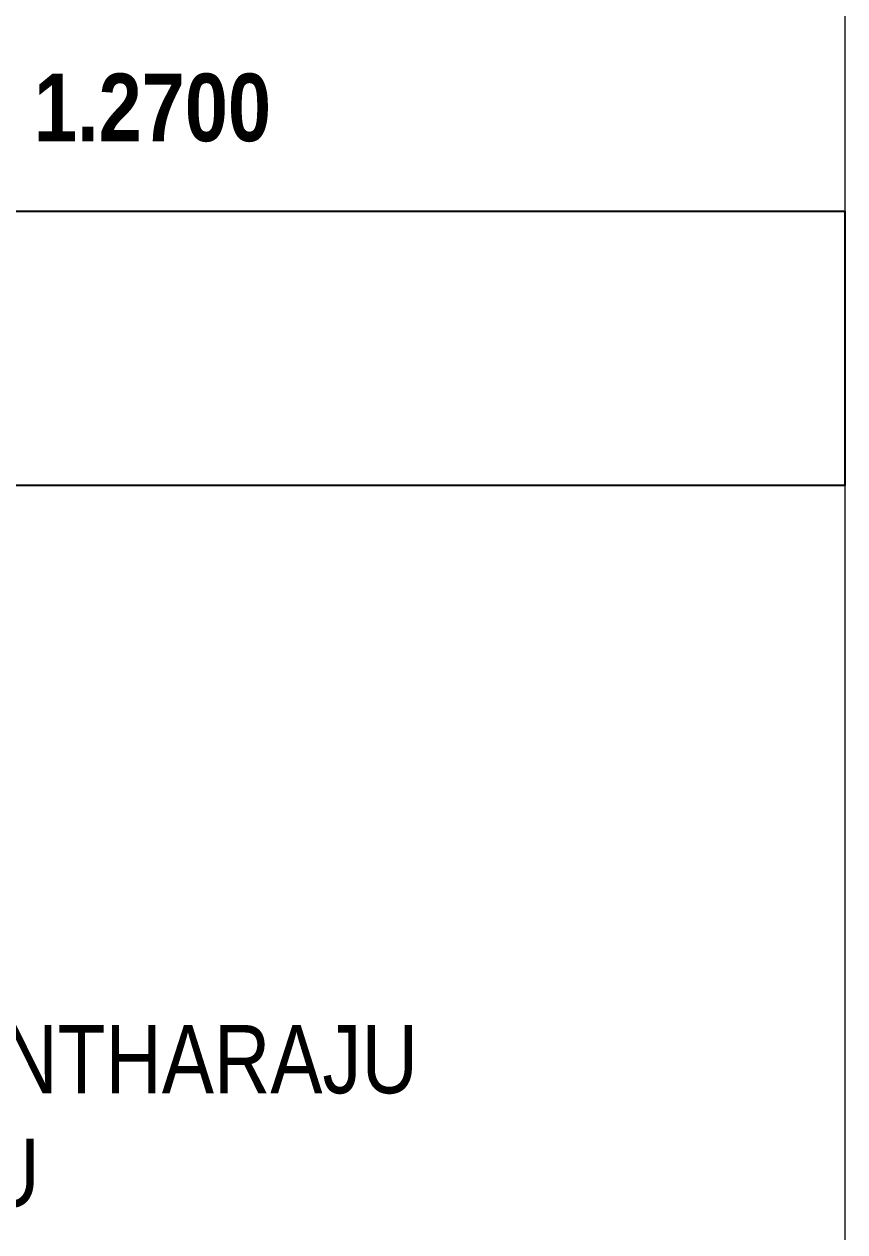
# Model space of a CAD drawing. Header units: metres. Extents: x -1560950 to -1560484, y 42726 to 42890.
# Drawn here: x -1560675.82 to -1560666.65, y 42784.46 to 42797.95 of the extents above; entities that cross this region are included whole.
import ezdxf

# ---------------------------------------------------------------- set-up
doc = ezdxf.new("R2010")
doc.units = ezdxf.units.M
doc.header["$LTSCALE"] = 750
doc.header["$MEASUREMENT"] = 0
doc.layers.get('0').update_dxf_attribs({"lineweight": 5})
doc.styles.add('2', font='swisscb.ttf', dxfattribs={"height": 1.1})
doc.styles.add('SH', font='swissc.ttf', dxfattribs={"height": 10})
doc.styles.get("Standard").update_dxf_attribs({"font": 'arial.ttf'})

# ---------------------------------------------------------------- blocks, each defined once
blk = doc.blocks.new('*T1094')
at = {"color": 0, "lineweight": 30}
for q in [(32.704, 0), (0, -30.606)]:
    blk.add_line((0, 0), q, dxfattribs=at)
at = {"color": 0, "linetype": 'ByBlock', "lineweight": -2}
for p, q in [((32.704, 0), (32.704, -30.606)), ((0, -2.442), (32.704, -2.442)), ((17.239, -2.442), (17.239, -30.606)), ((0, -4.689), (32.704, -4.689)), ((0, -6.781), (32.704, -6.781)), ((0, -8.915), (32.704, -8.915)), ((0, -10.973), (32.704, -10.973)), ((22.528, -10.973), (22.528, -25.995)), ((27.67, -10.973), (27.67, -25.995)), ((0, -13.319), (32.704, -13.319)), ((0, -15.512), (32.704, -15.512)), ((0, -17.626), (32.704, -17.626)), ((0, -19.647), (32.704, -19.647)), ((0, -21.669), (32.704, -21.669)), ((0, -23.69), (32.704, -23.69)), ((0, -25.995), (32.704, -25.995)), ((0, -28.3), (32.704, -28.3)), ((0, -30.606), (32.704, -30.606))]:
    blk.add_line(p, q, dxfattribs=at)
at = {"color": 0, "insert": (16.352, -1.221), "char_height": 0.756, "width": 32.6518, "attachment_point": 5, "style": '2'}
blk.add_mtext('{\\fSwis721 Cn BT|b1|i0|c0|p34;AREA DETAILS}', dxfattribs=at)
at = {"color": 1, "style": '2'}
for s, insert, char_height, width, attachment_point in [('{\\fSwis721 Cn BT|b1|i0|c0|p34;\\C7;IN SQMT}', (24.971, -3.565), 0.7182, 15.41285, 5), ('{\\fSwis721 Cn BT|b1|i0|c0|p34;\\C7;TOTAL AREA OF THE SITE }', (8.619, -3.565), 0.7182, 17.18702, 5), ('{\\fSwis721 Cn BT|b1|i0|c0|p34;\\C7;NON FSI(sqmt)}', (25.099, -12.146), 0.7182, 5.09012, 5), ('{\\fSwis721 Cn BT|b1|i0|c0|p34;\\C7;TOTAL (sqmt)}', (30.187, -12.146), 0.7182, 4.98139, 5), ('{\\fSwis721 Cn BT|b1|i0|c0|p34;\\C7;FSI       (sqmt)}', (19.884, -12.146), 0.7182, 5.23748, 5), ('{\\fSwis721 Cn BT|b1|i0|c0|p34;\\C7;PARTICULARS }', (8.619, -12.146), 0.7182, 17.18702, 5), ('{\\fSwis721 LtCn BT|b0|i0|c0|p34;\\C0;AREA OF THE  PRO. BLDG -SF   }', (8.619, -14.415), 0.6615, 17.18702, 5), ('{\\C0;604.43', (25.099, -14.415), 0.6615, 4.92568, 5), ('{\\fSwis721 LtCn BT|b0|i0|c0|p34;\\C0;AREA OF THE  PRO. BLDG -FF  }', (8.619, -16.569), 0.6615, 17.18702, 5), ('{\\C0;604.43', (19.884, -16.569), 0.6615, 5.07304, 5), ('{\\fSwis721 LtCn BT|b0|i0|c0|p34;\\C0;AREA OF THE  PRO. BLDG -SF   }', (8.619, -18.637), 0.6615, 17.18702, 5), ('{\\C0;604.43', (19.884, -18.637), 0.6615, 5.07304, 5), ('{\\fSwis721 LtCn BT|b0|i0|c0|p34;\\C0;AREA OF THE  PRO. BLDG -TF   }', (8.619, -20.658), 0.6615, 17.18702, 5), ('{\\C0;604.43', (19.884, -20.658), 0.6615, 5.07304, 5), ('{\\fSwis721 LtCn BT|b0|i0|c0|p34;\\C0;AREA OF THE  PRO. BLDG -HEAD ROOM }', (8.619, -22.68), 0.6615, 17.18702, 5), ('{\\C7;TOTAL AREA}', (8.619, -24.843), 0.6615, 17.18702, 5), ('{\\C7; PLOT COVERAGE  - (P.C.) %}', (0.225, -27.148), 0.6615, 16.78818, 4), ('{\\fSwis721 LtCn BT|b0|i0|c0|p34;\\C256;42.35}', (24.971, -27.148), 0.6615, 15.19431, 5), ('{\\C7; FLOOR SPACE INDEX - (FSI)}', (0.225, -29.453), 0.6615, 16.78818, 4), ('{\\C256;1.2700}', (24.971, -29.453), 0.756, 15.19431, 5)]:
    blk.add_mtext(s, dxfattribs=dict(at, insert=insert, char_height=char_height, width=width, attachment_point=attachment_point))
at = {"color": 0}
for s, insert, char_height, width, attachment_point in [('{\\fSwis721 Cn BT|b1|i0|c0|p34;     PLR/FMB AREA}', (0.026, -5.735), 0.6615, 17.18702, 4), ('{\\fSwis721 Cn BT|b1|i0|c0|p34;\\C7;1427.00}', (24.971, -5.735), 0.6615, 15.41285, 5), ('{\\fSwis721 Cn BT|b1|i0|c0|p34;     DOCUMENT AREA}', (0.026, -7.848), 0.6615, 17.18702, 4), ('{\\fSwis721 Cn BT|b1|i0|c0|p34;\\C7;1427.00}', (24.971, -7.848), 0.6615, 15.41285, 5), ('{\\fSwis721 Cn BT|b1|i0|c0|p34;  \\H1.0933x; SUPER IMPOSED PLOT AREA}', (0.026, -9.944), 0.567, 17.18702, 4), ('{\\fSwis721 Cn BT|b1|i0|c0|p34;\\C7;1426.70}', (24.971, -9.944), 0.6615, 15.41285, 5), ('{\\fSwis721 Cn BT|b1|i0|c0|p34;\\C7;604.43}', (30.187, -14.415), 0.6615, 4.81694, 5), ('-', (19.884, -14.415), 0.661, 5.07304, 5), ('{\\fSwis721 Cn BT|b1|i0|c0|p34;\\C7;604.43}', (30.187, -16.569), 0.6615, 4.81694, 5), ('-', (25.099, -16.569), 0.661, 4.92568, 5), ('{\\fSwis721 Cn BT|b1|i0|c0|p34;\\C7;604.43}', (30.187, -18.637), 0.6615, 4.81694, 5), ('-', (25.099, -18.637), 0.661, 4.92568, 5), ('{\\fSwis721 Cn BT|b1|i0|c0|p34;\\C7;604.43}', (30.187, -20.658), 0.6615, 4.81694, 5), ('-', (25.099, -20.658), 0.661, 4.92568, 5), ('33.40', (25.099, -22.68), 0.6615, 4.92568, 5), ('{\\fSwis721 Cn BT|b1|i0|c0|p34;\\C7;33.40}', (30.187, -22.68), 0.6615, 4.81694, 5), ('-', (19.884, -22.68), 0.66, 5.07304, 5), ('{\\fSwis721 Cn BT|b1|i0|c0|p34;\\C7;1813.29}', (19.884, -24.843), 0.6615, 5.07304, 5), ('{\\fSwis721 Cn BT|b1|i0|c0|p34;\\C7;637.8300}', (25.099, -24.843), 0.6615, 4.92568, 5), ('{\\fSwis721 Cn BT|b1|i0|c0|p34;\\C7;2451.12}', (30.187, -24.843), 0.6615, 4.81694, 5)]:
    blk.add_mtext(s, dxfattribs=dict(at, insert=insert, char_height=char_height, width=width, attachment_point=attachment_point))

msp = doc.modelspace()

# ---------------------------------------------------------------- linework, layer by layer
at = {"color": 0, "ltscale": 0.25}
msp.add_lwpolyline([(-1560666.65285, 42771.27671), (-1560807.00067, 42771.27671), (-1560807.00067, 42873.80769), (-1560666.65285, 42873.80769)], close=True, dxfattribs=at)
at = {"color": 0, "lineweight": -2, "ltscale": 0.25}
msp.add_lwpolyline([(-1560699.35257, 42795.86645), (-1560666.65285, 42795.86645), (-1560666.65285, 42792.8024), (-1560699.35257, 42792.8024)], close=True, dxfattribs=at)

# ---------------------------------------------------------------- block references
msp.add_blockref('*T1094', (-1560699.35658, 42826.47205))

# ---------------------------------------------------------------- texts
at = {"color": 0, "lineweight": -2, "ltscale": 0.05, "insert": (-1560692.13701, 42786.7734), "char_height": 0.7619417, "width": 34.6877782, "attachment_point": 1, "style": 'SH'}
msp.add_mtext('{\\C7;  Mr.A.S.SHANKAR @ SHANKAR A SHANTHARAJU\\P                       S/o Mr.A.S.SHANTHARAJU^I\\P\\P}\\P                                                 ', dxfattribs=at)

doc.saveas('drawing.dxf')
